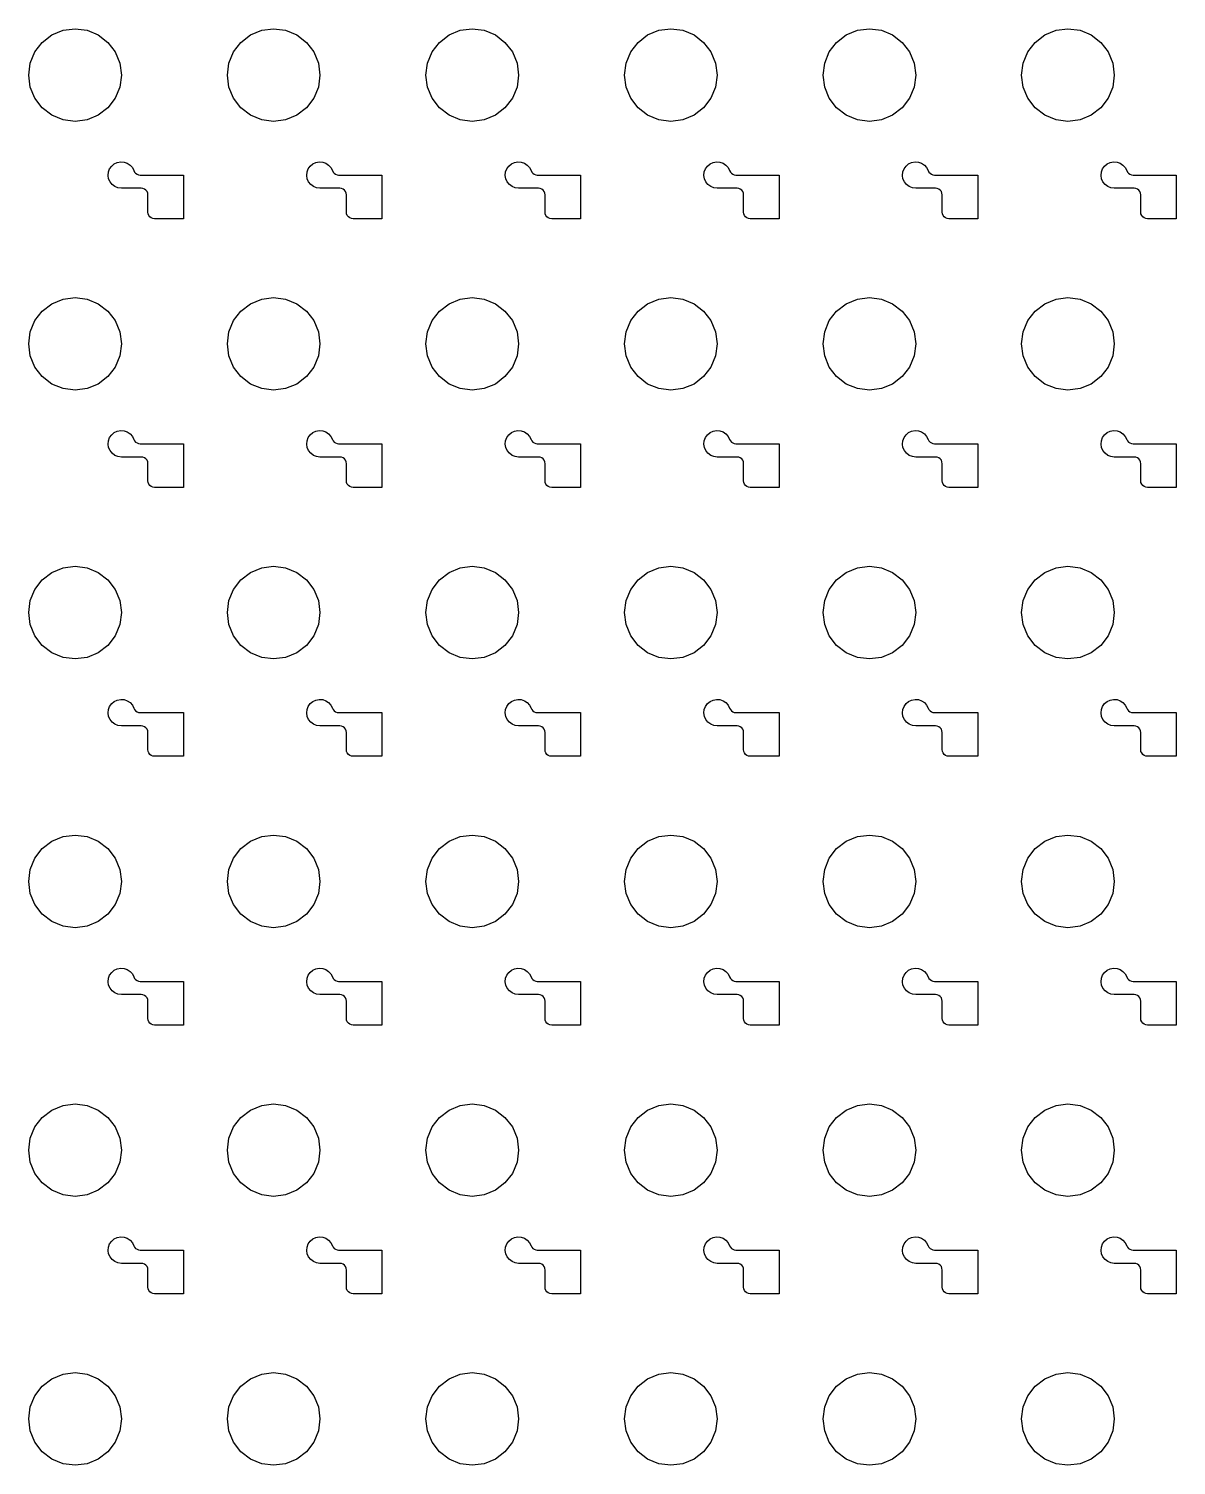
# Model space of a CAD drawing. Extents: x 11 to 212, y 11 to 212.
# Drawn here: x 122.26 to 132.46, y 148.04 to 160.81 of the extents above; entities that cross this region are included whole.
import ezdxf

# ---------------------------------------------------------------- set-up
doc = ezdxf.new("R2010")
doc.units = 0
doc.layers.add('C3', color=7, linetype='continuous')

msp = doc.modelspace()

# ---------------------------------------------------------------- linework, layer by layer
at = {"layer": 'C3'}
for points in [[(123.082, 160.394), (123.068, 160.288), (123.027, 160.188), (122.962, 160.103), (122.876, 160.038), (122.777, 159.996), (122.671, 159.982), (122.564, 159.996), (122.465, 160.038), (122.379, 160.103), (122.314, 160.188), (122.273, 160.288), (122.259, 160.394), (122.273, 160.501), (122.314, 160.6), (122.379, 160.685), (122.465, 160.751), (122.564, 160.792), (122.671, 160.806), (122.777, 160.792), (122.876, 160.751), (122.962, 160.685), (123.027, 160.6), (123.068, 160.501)], [(124.847, 160.394), (124.833, 160.288), (124.792, 160.188), (124.726, 160.103), (124.641, 160.038), (124.542, 159.996), (124.435, 159.982), (124.329, 159.996), (124.229, 160.038), (124.144, 160.103), (124.079, 160.188), (124.038, 160.288), (124.024, 160.394), (124.038, 160.501), (124.079, 160.6), (124.144, 160.685), (124.229, 160.751), (124.329, 160.792), (124.435, 160.806), (124.542, 160.792), (124.641, 160.751), (124.726, 160.685), (124.792, 160.6), (124.833, 160.501)], [(126.612, 160.394), (126.598, 160.288), (126.557, 160.188), (126.491, 160.103), (126.406, 160.038), (126.307, 159.996), (126.2, 159.982), (126.093, 159.996), (125.994, 160.038), (125.909, 160.103), (125.843, 160.188), (125.802, 160.288), (125.788, 160.394), (125.802, 160.501), (125.843, 160.6), (125.909, 160.685), (125.994, 160.751), (126.093, 160.792), (126.2, 160.806), (126.307, 160.792), (126.406, 160.751), (126.491, 160.685), (126.557, 160.6), (126.598, 160.501)], [(128.376, 160.394), (128.362, 160.288), (128.321, 160.188), (128.256, 160.103), (128.171, 160.038), (128.071, 159.996), (127.965, 159.982), (127.858, 159.996), (127.759, 160.038), (127.674, 160.103), (127.608, 160.188), (127.567, 160.288), (127.553, 160.394), (127.567, 160.501), (127.608, 160.6), (127.674, 160.685), (127.759, 160.751), (127.858, 160.792), (127.965, 160.806), (128.071, 160.792), (128.171, 160.751), (128.256, 160.685), (128.321, 160.6), (128.362, 160.501)], [(130.141, 160.394), (130.127, 160.288), (130.086, 160.188), (130.021, 160.103), (129.935, 160.038), (129.836, 159.996), (129.729, 159.982), (129.623, 159.996), (129.524, 160.038), (129.438, 160.103), (129.373, 160.188), (129.332, 160.288), (129.318, 160.394), (129.332, 160.501), (129.373, 160.6), (129.438, 160.685), (129.524, 160.751), (129.623, 160.792), (129.729, 160.806), (129.836, 160.792), (129.935, 160.751), (130.021, 160.685), (130.086, 160.6), (130.127, 160.501)], [(131.906, 160.394), (131.892, 160.288), (131.851, 160.188), (131.785, 160.103), (131.7, 160.038), (131.601, 159.996), (131.494, 159.982), (131.388, 159.996), (131.288, 160.038), (131.203, 160.103), (131.138, 160.188), (131.096, 160.288), (131.082, 160.394), (131.096, 160.501), (131.138, 160.6), (131.203, 160.685), (131.288, 160.751), (131.388, 160.792), (131.494, 160.806), (131.601, 160.792), (131.7, 160.751), (131.785, 160.685), (131.851, 160.6), (131.892, 160.501)], [(123.376, 159.118), (123.361, 159.12), (123.347, 159.126), (123.335, 159.135), (123.326, 159.147), (123.32, 159.161), (123.318, 159.176), (123.318, 159.329), (123.316, 159.345), (123.31, 159.359), (123.3, 159.371), (123.288, 159.38), (123.274, 159.386), (123.259, 159.388), (123.082, 159.388), (123.052, 159.392), (123.024, 159.403), (123, 159.422), (122.982, 159.445), (122.969, 159.473), (122.965, 159.503), (122.968, 159.533), (122.978, 159.561), (122.996, 159.586), (123.019, 159.605), (123.046, 159.618), (123.076, 159.623), (123.106, 159.621), (123.135, 159.611), (123.16, 159.595), (123.18, 159.572), (123.193, 159.545), (123.2, 159.532), (123.209, 159.521), (123.221, 159.513), (123.234, 159.508), (123.249, 159.506), (123.633, 159.506), (123.633, 159.118)], [(125.141, 159.118), (125.126, 159.12), (125.112, 159.126), (125.1, 159.135), (125.09, 159.147), (125.084, 159.161), (125.082, 159.176), (125.082, 159.329), (125.08, 159.345), (125.074, 159.359), (125.065, 159.371), (125.053, 159.38), (125.039, 159.386), (125.024, 159.388), (124.847, 159.388), (124.817, 159.392), (124.789, 159.403), (124.765, 159.422), (124.746, 159.445), (124.734, 159.473), (124.729, 159.503), (124.733, 159.533), (124.743, 159.561), (124.761, 159.586), (124.784, 159.605), (124.811, 159.618), (124.841, 159.623), (124.871, 159.621), (124.899, 159.611), (124.924, 159.595), (124.944, 159.572), (124.958, 159.545), (124.964, 159.532), (124.974, 159.521), (124.986, 159.513), (124.999, 159.508), (125.013, 159.506), (125.398, 159.506), (125.398, 159.118)], [(126.906, 159.118), (126.891, 159.12), (126.876, 159.126), (126.864, 159.135), (126.855, 159.147), (126.849, 159.161), (126.847, 159.176), (126.847, 159.329), (126.845, 159.345), (126.839, 159.359), (126.83, 159.371), (126.818, 159.38), (126.803, 159.386), (126.788, 159.388), (126.612, 159.388), (126.582, 159.392), (126.554, 159.403), (126.53, 159.422), (126.511, 159.445), (126.499, 159.473), (126.494, 159.503), (126.497, 159.533), (126.508, 159.561), (126.525, 159.586), (126.548, 159.605), (126.576, 159.618), (126.605, 159.623), (126.635, 159.621), (126.664, 159.611), (126.689, 159.595), (126.709, 159.572), (126.723, 159.545), (126.729, 159.532), (126.739, 159.521), (126.75, 159.513), (126.764, 159.508), (126.778, 159.506), (127.162, 159.506), (127.162, 159.118)], [(128.671, 159.118), (128.655, 159.12), (128.641, 159.126), (128.629, 159.135), (128.62, 159.147), (128.614, 159.161), (128.612, 159.176), (128.612, 159.329), (128.61, 159.345), (128.604, 159.359), (128.595, 159.371), (128.582, 159.38), (128.568, 159.386), (128.553, 159.388), (128.376, 159.388), (128.347, 159.392), (128.319, 159.403), (128.294, 159.422), (128.276, 159.445), (128.264, 159.473), (128.259, 159.503), (128.262, 159.533), (128.272, 159.561), (128.29, 159.586), (128.313, 159.605), (128.34, 159.618), (128.37, 159.623), (128.4, 159.621), (128.429, 159.611), (128.454, 159.595), (128.474, 159.572), (128.487, 159.545), (128.494, 159.532), (128.503, 159.521), (128.515, 159.513), (128.529, 159.508), (128.543, 159.506), (128.927, 159.506), (128.927, 159.118)], [(130.435, 159.118), (130.42, 159.12), (130.406, 159.126), (130.394, 159.135), (130.384, 159.147), (130.378, 159.161), (130.376, 159.176), (130.376, 159.329), (130.374, 159.345), (130.369, 159.359), (130.359, 159.371), (130.347, 159.38), (130.333, 159.386), (130.318, 159.388), (130.141, 159.388), (130.111, 159.392), (130.083, 159.403), (130.059, 159.422), (130.04, 159.445), (130.028, 159.473), (130.024, 159.503), (130.027, 159.533), (130.037, 159.561), (130.055, 159.586), (130.078, 159.605), (130.105, 159.618), (130.135, 159.623), (130.165, 159.621), (130.193, 159.611), (130.218, 159.595), (130.238, 159.572), (130.252, 159.545), (130.259, 159.532), (130.268, 159.521), (130.28, 159.513), (130.293, 159.508), (130.308, 159.506), (130.692, 159.506), (130.692, 159.118)], [(132.2, 159.118), (132.185, 159.12), (132.171, 159.126), (132.158, 159.135), (132.149, 159.147), (132.143, 159.161), (132.141, 159.176), (132.141, 159.329), (132.139, 159.345), (132.133, 159.359), (132.124, 159.371), (132.112, 159.38), (132.098, 159.386), (132.082, 159.388), (131.906, 159.388), (131.876, 159.392), (131.848, 159.403), (131.824, 159.422), (131.805, 159.445), (131.793, 159.473), (131.788, 159.503), (131.791, 159.533), (131.802, 159.561), (131.819, 159.586), (131.842, 159.605), (131.87, 159.618), (131.899, 159.623), (131.93, 159.621), (131.958, 159.611), (131.983, 159.595), (132.003, 159.572), (132.017, 159.545), (132.023, 159.532), (132.033, 159.521), (132.044, 159.513), (132.058, 159.508), (132.072, 159.506), (132.456, 159.506), (132.456, 159.118)], [(123.082, 158.006), (123.068, 157.899), (123.027, 157.8), (122.962, 157.715), (122.876, 157.649), (122.777, 157.608), (122.671, 157.594), (122.564, 157.608), (122.465, 157.649), (122.379, 157.715), (122.314, 157.8), (122.273, 157.899), (122.259, 158.006), (122.273, 158.112), (122.314, 158.212), (122.379, 158.297), (122.465, 158.362), (122.564, 158.404), (122.671, 158.418), (122.777, 158.404), (122.876, 158.362), (122.962, 158.297), (123.027, 158.212), (123.068, 158.112)], [(124.847, 158.006), (124.833, 157.899), (124.792, 157.8), (124.726, 157.715), (124.641, 157.649), (124.542, 157.608), (124.435, 157.594), (124.329, 157.608), (124.229, 157.649), (124.144, 157.715), (124.079, 157.8), (124.038, 157.899), (124.024, 158.006), (124.038, 158.112), (124.079, 158.212), (124.144, 158.297), (124.229, 158.362), (124.329, 158.404), (124.435, 158.418), (124.542, 158.404), (124.641, 158.362), (124.726, 158.297), (124.792, 158.212), (124.833, 158.112)], [(126.612, 158.006), (126.598, 157.899), (126.557, 157.8), (126.491, 157.715), (126.406, 157.649), (126.307, 157.608), (126.2, 157.594), (126.093, 157.608), (125.994, 157.649), (125.909, 157.715), (125.843, 157.8), (125.802, 157.899), (125.788, 158.006), (125.802, 158.112), (125.843, 158.212), (125.909, 158.297), (125.994, 158.362), (126.093, 158.404), (126.2, 158.418), (126.307, 158.404), (126.406, 158.362), (126.491, 158.297), (126.557, 158.212), (126.598, 158.112)], [(128.376, 158.006), (128.362, 157.899), (128.321, 157.8), (128.256, 157.715), (128.171, 157.649), (128.071, 157.608), (127.965, 157.594), (127.858, 157.608), (127.759, 157.649), (127.674, 157.715), (127.608, 157.8), (127.567, 157.899), (127.553, 158.006), (127.567, 158.112), (127.608, 158.212), (127.674, 158.297), (127.759, 158.362), (127.858, 158.404), (127.965, 158.418), (128.071, 158.404), (128.171, 158.362), (128.256, 158.297), (128.321, 158.212), (128.362, 158.112)], [(130.141, 158.006), (130.127, 157.899), (130.086, 157.8), (130.021, 157.715), (129.935, 157.649), (129.836, 157.608), (129.729, 157.594), (129.623, 157.608), (129.524, 157.649), (129.438, 157.715), (129.373, 157.8), (129.332, 157.899), (129.318, 158.006), (129.332, 158.112), (129.373, 158.212), (129.438, 158.297), (129.524, 158.362), (129.623, 158.404), (129.729, 158.418), (129.836, 158.404), (129.935, 158.362), (130.021, 158.297), (130.086, 158.212), (130.127, 158.112)], [(131.906, 158.006), (131.892, 157.899), (131.851, 157.8), (131.785, 157.715), (131.7, 157.649), (131.601, 157.608), (131.494, 157.594), (131.388, 157.608), (131.288, 157.649), (131.203, 157.715), (131.138, 157.8), (131.096, 157.899), (131.082, 158.006), (131.096, 158.112), (131.138, 158.212), (131.203, 158.297), (131.288, 158.362), (131.388, 158.404), (131.494, 158.418), (131.601, 158.404), (131.7, 158.362), (131.785, 158.297), (131.851, 158.212), (131.892, 158.112)], [(123.376, 156.729), (123.361, 156.731), (123.347, 156.737), (123.335, 156.747), (123.326, 156.759), (123.32, 156.773), (123.318, 156.788), (123.318, 156.941), (123.316, 156.956), (123.31, 156.971), (123.3, 156.983), (123.288, 156.992), (123.274, 156.998), (123.259, 157), (123.082, 157), (123.052, 157.004), (123.024, 157.015), (123, 157.033), (122.982, 157.057), (122.969, 157.085), (122.965, 157.114), (122.968, 157.144), (122.978, 157.173), (122.996, 157.197), (123.019, 157.217), (123.046, 157.23), (123.076, 157.235), (123.106, 157.233), (123.135, 157.223), (123.16, 157.206), (123.18, 157.184), (123.193, 157.157), (123.2, 157.144), (123.209, 157.133), (123.221, 157.125), (123.234, 157.119), (123.249, 157.118), (123.633, 157.118), (123.633, 156.729)], [(125.141, 156.729), (125.126, 156.731), (125.112, 156.737), (125.1, 156.747), (125.09, 156.759), (125.084, 156.773), (125.082, 156.788), (125.082, 156.941), (125.08, 156.956), (125.074, 156.971), (125.065, 156.983), (125.053, 156.992), (125.039, 156.998), (125.024, 157), (124.847, 157), (124.817, 157.004), (124.789, 157.015), (124.765, 157.033), (124.746, 157.057), (124.734, 157.085), (124.729, 157.114), (124.733, 157.144), (124.743, 157.173), (124.761, 157.197), (124.784, 157.217), (124.811, 157.23), (124.841, 157.235), (124.871, 157.233), (124.899, 157.223), (124.924, 157.206), (124.944, 157.184), (124.958, 157.157), (124.964, 157.144), (124.974, 157.133), (124.986, 157.125), (124.999, 157.119), (125.013, 157.118), (125.398, 157.118), (125.398, 156.729)], [(126.906, 156.729), (126.891, 156.731), (126.876, 156.737), (126.864, 156.747), (126.855, 156.759), (126.849, 156.773), (126.847, 156.788), (126.847, 156.941), (126.845, 156.956), (126.839, 156.971), (126.83, 156.983), (126.818, 156.992), (126.803, 156.998), (126.788, 157), (126.612, 157), (126.582, 157.004), (126.554, 157.015), (126.53, 157.033), (126.511, 157.057), (126.499, 157.085), (126.494, 157.114), (126.497, 157.144), (126.508, 157.173), (126.525, 157.197), (126.548, 157.217), (126.576, 157.23), (126.605, 157.235), (126.635, 157.233), (126.664, 157.223), (126.689, 157.206), (126.709, 157.184), (126.723, 157.157), (126.729, 157.144), (126.739, 157.133), (126.75, 157.125), (126.764, 157.119), (126.778, 157.118), (127.162, 157.118), (127.162, 156.729)], [(128.671, 156.729), (128.655, 156.731), (128.641, 156.737), (128.629, 156.747), (128.62, 156.759), (128.614, 156.773), (128.612, 156.788), (128.612, 156.941), (128.61, 156.956), (128.604, 156.971), (128.595, 156.983), (128.582, 156.992), (128.568, 156.998), (128.553, 157), (128.376, 157), (128.347, 157.004), (128.319, 157.015), (128.294, 157.033), (128.276, 157.057), (128.264, 157.085), (128.259, 157.114), (128.262, 157.144), (128.272, 157.173), (128.29, 157.197), (128.313, 157.217), (128.34, 157.23), (128.37, 157.235), (128.4, 157.233), (128.429, 157.223), (128.454, 157.206), (128.474, 157.184), (128.487, 157.157), (128.494, 157.144), (128.503, 157.133), (128.515, 157.125), (128.529, 157.119), (128.543, 157.118), (128.927, 157.118), (128.927, 156.729)], [(130.435, 156.729), (130.42, 156.731), (130.406, 156.737), (130.394, 156.747), (130.384, 156.759), (130.378, 156.773), (130.376, 156.788), (130.376, 156.941), (130.374, 156.956), (130.369, 156.971), (130.359, 156.983), (130.347, 156.992), (130.333, 156.998), (130.318, 157), (130.141, 157), (130.111, 157.004), (130.083, 157.015), (130.059, 157.033), (130.04, 157.057), (130.028, 157.085), (130.024, 157.114), (130.027, 157.144), (130.037, 157.173), (130.055, 157.197), (130.078, 157.217), (130.105, 157.23), (130.135, 157.235), (130.165, 157.233), (130.193, 157.223), (130.218, 157.206), (130.238, 157.184), (130.252, 157.157), (130.259, 157.144), (130.268, 157.133), (130.28, 157.125), (130.293, 157.119), (130.308, 157.118), (130.692, 157.118), (130.692, 156.729)], [(132.2, 156.729), (132.185, 156.731), (132.171, 156.737), (132.158, 156.747), (132.149, 156.759), (132.143, 156.773), (132.141, 156.788), (132.141, 156.941), (132.139, 156.956), (132.133, 156.971), (132.124, 156.983), (132.112, 156.992), (132.098, 156.998), (132.082, 157), (131.906, 157), (131.876, 157.004), (131.848, 157.015), (131.824, 157.033), (131.805, 157.057), (131.793, 157.085), (131.788, 157.114), (131.791, 157.144), (131.802, 157.173), (131.819, 157.197), (131.842, 157.217), (131.87, 157.23), (131.899, 157.235), (131.93, 157.233), (131.958, 157.223), (131.983, 157.206), (132.003, 157.184), (132.017, 157.157), (132.023, 157.144), (132.033, 157.133), (132.044, 157.125), (132.058, 157.119), (132.072, 157.118), (132.456, 157.118), (132.456, 156.729)], [(123.082, 155.618), (123.068, 155.511), (123.027, 155.412), (122.962, 155.326), (122.876, 155.261), (122.777, 155.22), (122.671, 155.206), (122.564, 155.22), (122.465, 155.261), (122.379, 155.326), (122.314, 155.412), (122.273, 155.511), (122.259, 155.618), (122.273, 155.724), (122.314, 155.824), (122.379, 155.909), (122.465, 155.974), (122.564, 156.015), (122.671, 156.029), (122.777, 156.015), (122.876, 155.974), (122.962, 155.909), (123.027, 155.824), (123.068, 155.724)], [(124.847, 155.618), (124.833, 155.511), (124.792, 155.412), (124.726, 155.326), (124.641, 155.261), (124.542, 155.22), (124.435, 155.206), (124.329, 155.22), (124.229, 155.261), (124.144, 155.326), (124.079, 155.412), (124.038, 155.511), (124.024, 155.618), (124.038, 155.724), (124.079, 155.824), (124.144, 155.909), (124.229, 155.974), (124.329, 156.015), (124.435, 156.029), (124.542, 156.015), (124.641, 155.974), (124.726, 155.909), (124.792, 155.824), (124.833, 155.724)], [(126.612, 155.618), (126.598, 155.511), (126.557, 155.412), (126.491, 155.326), (126.406, 155.261), (126.307, 155.22), (126.2, 155.206), (126.093, 155.22), (125.994, 155.261), (125.909, 155.326), (125.843, 155.412), (125.802, 155.511), (125.788, 155.618), (125.802, 155.724), (125.843, 155.824), (125.909, 155.909), (125.994, 155.974), (126.093, 156.015), (126.2, 156.029), (126.307, 156.015), (126.406, 155.974), (126.491, 155.909), (126.557, 155.824), (126.598, 155.724)], [(128.376, 155.618), (128.362, 155.511), (128.321, 155.412), (128.256, 155.326), (128.171, 155.261), (128.071, 155.22), (127.965, 155.206), (127.858, 155.22), (127.759, 155.261), (127.674, 155.326), (127.608, 155.412), (127.567, 155.511), (127.553, 155.618), (127.567, 155.724), (127.608, 155.824), (127.674, 155.909), (127.759, 155.974), (127.858, 156.015), (127.965, 156.029), (128.071, 156.015), (128.171, 155.974), (128.256, 155.909), (128.321, 155.824), (128.362, 155.724)], [(130.141, 155.618), (130.127, 155.511), (130.086, 155.412), (130.021, 155.326), (129.935, 155.261), (129.836, 155.22), (129.729, 155.206), (129.623, 155.22), (129.524, 155.261), (129.438, 155.326), (129.373, 155.412), (129.332, 155.511), (129.318, 155.618), (129.332, 155.724), (129.373, 155.824), (129.438, 155.909), (129.524, 155.974), (129.623, 156.015), (129.729, 156.029), (129.836, 156.015), (129.935, 155.974), (130.021, 155.909), (130.086, 155.824), (130.127, 155.724)], [(131.906, 155.618), (131.892, 155.511), (131.851, 155.412), (131.785, 155.326), (131.7, 155.261), (131.601, 155.22), (131.494, 155.206), (131.388, 155.22), (131.288, 155.261), (131.203, 155.326), (131.138, 155.412), (131.096, 155.511), (131.082, 155.618), (131.096, 155.724), (131.138, 155.824), (131.203, 155.909), (131.288, 155.974), (131.388, 156.015), (131.494, 156.029), (131.601, 156.015), (131.7, 155.974), (131.785, 155.909), (131.851, 155.824), (131.892, 155.724)], [(123.376, 154.341), (123.361, 154.343), (123.347, 154.349), (123.335, 154.358), (123.326, 154.371), (123.32, 154.385), (123.318, 154.4), (123.318, 154.553), (123.316, 154.568), (123.31, 154.582), (123.3, 154.595), (123.288, 154.604), (123.274, 154.61), (123.259, 154.612), (123.082, 154.612), (123.052, 154.616), (123.024, 154.627), (123, 154.645), (122.982, 154.669), (122.969, 154.696), (122.965, 154.726), (122.968, 154.756), (122.978, 154.784), (122.996, 154.809), (123.019, 154.828), (123.046, 154.841), (123.076, 154.847), (123.106, 154.845), (123.135, 154.835), (123.16, 154.818), (123.18, 154.796), (123.193, 154.769), (123.2, 154.756), (123.209, 154.745), (123.221, 154.736), (123.234, 154.731), (123.249, 154.729), (123.633, 154.729), (123.633, 154.341)], [(125.141, 154.341), (125.126, 154.343), (125.112, 154.349), (125.1, 154.358), (125.09, 154.371), (125.084, 154.385), (125.082, 154.4), (125.082, 154.553), (125.08, 154.568), (125.074, 154.582), (125.065, 154.595), (125.053, 154.604), (125.039, 154.61), (125.024, 154.612), (124.847, 154.612), (124.817, 154.616), (124.789, 154.627), (124.765, 154.645), (124.746, 154.669), (124.734, 154.696), (124.729, 154.726), (124.733, 154.756), (124.743, 154.784), (124.761, 154.809), (124.784, 154.828), (124.811, 154.841), (124.841, 154.847), (124.871, 154.845), (124.899, 154.835), (124.924, 154.818), (124.944, 154.796), (124.958, 154.769), (124.964, 154.756), (124.974, 154.745), (124.986, 154.736), (124.999, 154.731), (125.013, 154.729), (125.398, 154.729), (125.398, 154.341)], [(126.906, 154.341), (126.891, 154.343), (126.876, 154.349), (126.864, 154.358), (126.855, 154.371), (126.849, 154.385), (126.847, 154.4), (126.847, 154.553), (126.845, 154.568), (126.839, 154.582), (126.83, 154.595), (126.818, 154.604), (126.803, 154.61), (126.788, 154.612), (126.612, 154.612), (126.582, 154.616), (126.554, 154.627), (126.53, 154.645), (126.511, 154.669), (126.499, 154.696), (126.494, 154.726), (126.497, 154.756), (126.508, 154.784), (126.525, 154.809), (126.548, 154.828), (126.576, 154.841), (126.605, 154.847), (126.635, 154.845), (126.664, 154.835), (126.689, 154.818), (126.709, 154.796), (126.723, 154.769), (126.729, 154.756), (126.739, 154.745), (126.75, 154.736), (126.764, 154.731), (126.778, 154.729), (127.162, 154.729), (127.162, 154.341)], [(128.671, 154.341), (128.655, 154.343), (128.641, 154.349), (128.629, 154.358), (128.62, 154.371), (128.614, 154.385), (128.612, 154.4), (128.612, 154.553), (128.61, 154.568), (128.604, 154.582), (128.595, 154.595), (128.582, 154.604), (128.568, 154.61), (128.553, 154.612), (128.376, 154.612), (128.347, 154.616), (128.319, 154.627), (128.294, 154.645), (128.276, 154.669), (128.264, 154.696), (128.259, 154.726), (128.262, 154.756), (128.272, 154.784), (128.29, 154.809), (128.313, 154.828), (128.34, 154.841), (128.37, 154.847), (128.4, 154.845), (128.429, 154.835), (128.454, 154.818), (128.474, 154.796), (128.487, 154.769), (128.494, 154.756), (128.503, 154.745), (128.515, 154.736), (128.529, 154.731), (128.543, 154.729), (128.927, 154.729), (128.927, 154.341)], [(130.435, 154.341), (130.42, 154.343), (130.406, 154.349), (130.394, 154.358), (130.384, 154.371), (130.378, 154.385), (130.376, 154.4), (130.376, 154.553), (130.374, 154.568), (130.369, 154.582), (130.359, 154.595), (130.347, 154.604), (130.333, 154.61), (130.318, 154.612), (130.141, 154.612), (130.111, 154.616), (130.083, 154.627), (130.059, 154.645), (130.04, 154.669), (130.028, 154.696), (130.024, 154.726), (130.027, 154.756), (130.037, 154.784), (130.055, 154.809), (130.078, 154.828), (130.105, 154.841), (130.135, 154.847), (130.165, 154.845), (130.193, 154.835), (130.218, 154.818), (130.238, 154.796), (130.252, 154.769), (130.259, 154.756), (130.268, 154.745), (130.28, 154.736), (130.293, 154.731), (130.308, 154.729), (130.692, 154.729), (130.692, 154.341)], [(132.2, 154.341), (132.185, 154.343), (132.171, 154.349), (132.158, 154.358), (132.149, 154.371), (132.143, 154.385), (132.141, 154.4), (132.141, 154.553), (132.139, 154.568), (132.133, 154.582), (132.124, 154.595), (132.112, 154.604), (132.098, 154.61), (132.082, 154.612), (131.906, 154.612), (131.876, 154.616), (131.848, 154.627), (131.824, 154.645), (131.805, 154.669), (131.793, 154.696), (131.788, 154.726), (131.791, 154.756), (131.802, 154.784), (131.819, 154.809), (131.842, 154.828), (131.87, 154.841), (131.899, 154.847), (131.93, 154.845), (131.958, 154.835), (131.983, 154.818), (132.003, 154.796), (132.017, 154.769), (132.023, 154.756), (132.033, 154.745), (132.044, 154.736), (132.058, 154.731), (132.072, 154.729), (132.456, 154.729), (132.456, 154.341)], [(123.082, 153.229), (123.068, 153.123), (123.027, 153.024), (122.962, 152.938), (122.876, 152.873), (122.777, 152.832), (122.671, 152.818), (122.564, 152.832), (122.465, 152.873), (122.379, 152.938), (122.314, 153.024), (122.273, 153.123), (122.259, 153.229), (122.273, 153.336), (122.314, 153.435), (122.379, 153.521), (122.465, 153.586), (122.564, 153.627), (122.671, 153.641), (122.777, 153.627), (122.876, 153.586), (122.962, 153.521), (123.027, 153.435), (123.068, 153.336)], [(124.847, 153.229), (124.833, 153.123), (124.792, 153.024), (124.726, 152.938), (124.641, 152.873), (124.542, 152.832), (124.435, 152.818), (124.329, 152.832), (124.229, 152.873), (124.144, 152.938), (124.079, 153.024), (124.038, 153.123), (124.024, 153.229), (124.038, 153.336), (124.079, 153.435), (124.144, 153.521), (124.229, 153.586), (124.329, 153.627), (124.435, 153.641), (124.542, 153.627), (124.641, 153.586), (124.726, 153.521), (124.792, 153.435), (124.833, 153.336)], [(126.612, 153.229), (126.598, 153.123), (126.557, 153.024), (126.491, 152.938), (126.406, 152.873), (126.307, 152.832), (126.2, 152.818), (126.093, 152.832), (125.994, 152.873), (125.909, 152.938), (125.843, 153.024), (125.802, 153.123), (125.788, 153.229), (125.802, 153.336), (125.843, 153.435), (125.909, 153.521), (125.994, 153.586), (126.093, 153.627), (126.2, 153.641), (126.307, 153.627), (126.406, 153.586), (126.491, 153.521), (126.557, 153.435), (126.598, 153.336)], [(128.376, 153.229), (128.362, 153.123), (128.321, 153.024), (128.256, 152.938), (128.171, 152.873), (128.071, 152.832), (127.965, 152.818), (127.858, 152.832), (127.759, 152.873), (127.674, 152.938), (127.608, 153.024), (127.567, 153.123), (127.553, 153.229), (127.567, 153.336), (127.608, 153.435), (127.674, 153.521), (127.759, 153.586), (127.858, 153.627), (127.965, 153.641), (128.071, 153.627), (128.171, 153.586), (128.256, 153.521), (128.321, 153.435), (128.362, 153.336)], [(130.141, 153.229), (130.127, 153.123), (130.086, 153.024), (130.021, 152.938), (129.935, 152.873), (129.836, 152.832), (129.729, 152.818), (129.623, 152.832), (129.524, 152.873), (129.438, 152.938), (129.373, 153.024), (129.332, 153.123), (129.318, 153.229), (129.332, 153.336), (129.373, 153.435), (129.438, 153.521), (129.524, 153.586), (129.623, 153.627), (129.729, 153.641), (129.836, 153.627), (129.935, 153.586), (130.021, 153.521), (130.086, 153.435), (130.127, 153.336)], [(131.906, 153.229), (131.892, 153.123), (131.851, 153.024), (131.785, 152.938), (131.7, 152.873), (131.601, 152.832), (131.494, 152.818), (131.388, 152.832), (131.288, 152.873), (131.203, 152.938), (131.138, 153.024), (131.096, 153.123), (131.082, 153.229), (131.096, 153.336), (131.138, 153.435), (131.203, 153.521), (131.288, 153.586), (131.388, 153.627), (131.494, 153.641), (131.601, 153.627), (131.7, 153.586), (131.785, 153.521), (131.851, 153.435), (131.892, 153.336)], [(123.376, 151.953), (123.361, 151.955), (123.347, 151.961), (123.335, 151.97), (123.326, 151.982), (123.32, 151.997), (123.318, 152.012), (123.318, 152.165), (123.316, 152.18), (123.31, 152.194), (123.3, 152.206), (123.288, 152.216), (123.274, 152.222), (123.259, 152.224), (123.082, 152.224), (123.052, 152.227), (123.024, 152.239), (123, 152.257), (122.982, 152.28), (122.969, 152.308), (122.965, 152.338), (122.968, 152.368), (122.978, 152.396), (122.996, 152.421), (123.019, 152.44), (123.046, 152.453), (123.076, 152.459), (123.106, 152.456), (123.135, 152.447), (123.16, 152.43), (123.18, 152.407), (123.193, 152.38), (123.2, 152.367), (123.209, 152.357), (123.221, 152.348), (123.234, 152.343), (123.249, 152.341), (123.633, 152.341), (123.633, 151.953)], [(125.141, 151.953), (125.126, 151.955), (125.112, 151.961), (125.1, 151.97), (125.09, 151.982), (125.084, 151.997), (125.082, 152.012), (125.082, 152.165), (125.08, 152.18), (125.074, 152.194), (125.065, 152.206), (125.053, 152.216), (125.039, 152.222), (125.024, 152.224), (124.847, 152.224), (124.817, 152.227), (124.789, 152.239), (124.765, 152.257), (124.746, 152.28), (124.734, 152.308), (124.729, 152.338), (124.733, 152.368), (124.743, 152.396), (124.761, 152.421), (124.784, 152.44), (124.811, 152.453), (124.841, 152.459), (124.871, 152.456), (124.899, 152.447), (124.924, 152.43), (124.944, 152.407), (124.958, 152.38), (124.964, 152.367), (124.974, 152.357), (124.986, 152.348), (124.999, 152.343), (125.013, 152.341), (125.398, 152.341), (125.398, 151.953)], [(126.906, 151.953), (126.891, 151.955), (126.876, 151.961), (126.864, 151.97), (126.855, 151.982), (126.849, 151.997), (126.847, 152.012), (126.847, 152.165), (126.845, 152.18), (126.839, 152.194), (126.83, 152.206), (126.818, 152.216), (126.803, 152.222), (126.788, 152.224), (126.612, 152.224), (126.582, 152.227), (126.554, 152.239), (126.53, 152.257), (126.511, 152.28), (126.499, 152.308), (126.494, 152.338), (126.497, 152.368), (126.508, 152.396), (126.525, 152.421), (126.548, 152.44), (126.576, 152.453), (126.605, 152.459), (126.635, 152.456), (126.664, 152.447), (126.689, 152.43), (126.709, 152.407), (126.723, 152.38), (126.729, 152.367), (126.739, 152.357), (126.75, 152.348), (126.764, 152.343), (126.778, 152.341), (127.162, 152.341), (127.162, 151.953)], [(128.671, 151.953), (128.655, 151.955), (128.641, 151.961), (128.629, 151.97), (128.62, 151.982), (128.614, 151.997), (128.612, 152.012), (128.612, 152.165), (128.61, 152.18), (128.604, 152.194), (128.595, 152.206), (128.582, 152.216), (128.568, 152.222), (128.553, 152.224), (128.376, 152.224), (128.347, 152.227), (128.319, 152.239), (128.294, 152.257), (128.276, 152.28), (128.264, 152.308), (128.259, 152.338), (128.262, 152.368), (128.272, 152.396), (128.29, 152.421), (128.313, 152.44), (128.34, 152.453), (128.37, 152.459), (128.4, 152.456), (128.429, 152.447), (128.454, 152.43), (128.474, 152.407), (128.487, 152.38), (128.494, 152.367), (128.503, 152.357), (128.515, 152.348), (128.529, 152.343), (128.543, 152.341), (128.927, 152.341), (128.927, 151.953)], [(130.435, 151.953), (130.42, 151.955), (130.406, 151.961), (130.394, 151.97), (130.384, 151.982), (130.378, 151.997), (130.376, 152.012), (130.376, 152.165), (130.374, 152.18), (130.369, 152.194), (130.359, 152.206), (130.347, 152.216), (130.333, 152.222), (130.318, 152.224), (130.141, 152.224), (130.111, 152.227), (130.083, 152.239), (130.059, 152.257), (130.04, 152.28), (130.028, 152.308), (130.024, 152.338), (130.027, 152.368), (130.037, 152.396), (130.055, 152.421), (130.078, 152.44), (130.105, 152.453), (130.135, 152.459), (130.165, 152.456), (130.193, 152.447), (130.218, 152.43), (130.238, 152.407), (130.252, 152.38), (130.259, 152.367), (130.268, 152.357), (130.28, 152.348), (130.293, 152.343), (130.308, 152.341), (130.692, 152.341), (130.692, 151.953)], [(132.2, 151.953), (132.185, 151.955), (132.171, 151.961), (132.158, 151.97), (132.149, 151.982), (132.143, 151.997), (132.141, 152.012), (132.141, 152.165), (132.139, 152.18), (132.133, 152.194), (132.124, 152.206), (132.112, 152.216), (132.098, 152.222), (132.082, 152.224), (131.906, 152.224), (131.876, 152.227), (131.848, 152.239), (131.824, 152.257), (131.805, 152.28), (131.793, 152.308), (131.788, 152.338), (131.791, 152.368), (131.802, 152.396), (131.819, 152.421), (131.842, 152.44), (131.87, 152.453), (131.899, 152.459), (131.93, 152.456), (131.958, 152.447), (131.983, 152.43), (132.003, 152.407), (132.017, 152.38), (132.023, 152.367), (132.033, 152.357), (132.044, 152.348), (132.058, 152.343), (132.072, 152.341), (132.456, 152.341), (132.456, 151.953)], [(123.082, 150.841), (123.068, 150.735), (123.027, 150.635), (122.962, 150.55), (122.876, 150.485), (122.777, 150.443), (122.671, 150.429), (122.564, 150.443), (122.465, 150.485), (122.379, 150.55), (122.314, 150.635), (122.273, 150.735), (122.259, 150.841), (122.273, 150.948), (122.314, 151.047), (122.379, 151.132), (122.465, 151.198), (122.564, 151.239), (122.671, 151.253), (122.777, 151.239), (122.876, 151.198), (122.962, 151.132), (123.027, 151.047), (123.068, 150.948)], [(124.847, 150.841), (124.833, 150.735), (124.792, 150.635), (124.726, 150.55), (124.641, 150.485), (124.542, 150.443), (124.435, 150.429), (124.329, 150.443), (124.229, 150.485), (124.144, 150.55), (124.079, 150.635), (124.038, 150.735), (124.024, 150.841), (124.038, 150.948), (124.079, 151.047), (124.144, 151.132), (124.229, 151.198), (124.329, 151.239), (124.435, 151.253), (124.542, 151.239), (124.641, 151.198), (124.726, 151.132), (124.792, 151.047), (124.833, 150.948)], [(126.612, 150.841), (126.598, 150.735), (126.557, 150.635), (126.491, 150.55), (126.406, 150.485), (126.307, 150.443), (126.2, 150.429), (126.093, 150.443), (125.994, 150.485), (125.909, 150.55), (125.843, 150.635), (125.802, 150.735), (125.788, 150.841), (125.802, 150.948), (125.843, 151.047), (125.909, 151.132), (125.994, 151.198), (126.093, 151.239), (126.2, 151.253), (126.307, 151.239), (126.406, 151.198), (126.491, 151.132), (126.557, 151.047), (126.598, 150.948)], [(128.376, 150.841), (128.362, 150.735), (128.321, 150.635), (128.256, 150.55), (128.171, 150.485), (128.071, 150.443), (127.965, 150.429), (127.858, 150.443), (127.759, 150.485), (127.674, 150.55), (127.608, 150.635), (127.567, 150.735), (127.553, 150.841), (127.567, 150.948), (127.608, 151.047), (127.674, 151.132), (127.759, 151.198), (127.858, 151.239), (127.965, 151.253), (128.071, 151.239), (128.171, 151.198), (128.256, 151.132), (128.321, 151.047), (128.362, 150.948)], [(130.141, 150.841), (130.127, 150.735), (130.086, 150.635), (130.021, 150.55), (129.935, 150.485), (129.836, 150.443), (129.729, 150.429), (129.623, 150.443), (129.524, 150.485), (129.438, 150.55), (129.373, 150.635), (129.332, 150.735), (129.318, 150.841), (129.332, 150.948), (129.373, 151.047), (129.438, 151.132), (129.524, 151.198), (129.623, 151.239), (129.729, 151.253), (129.836, 151.239), (129.935, 151.198), (130.021, 151.132), (130.086, 151.047), (130.127, 150.948)], [(131.906, 150.841), (131.892, 150.735), (131.851, 150.635), (131.785, 150.55), (131.7, 150.485), (131.601, 150.443), (131.494, 150.429), (131.388, 150.443), (131.288, 150.485), (131.203, 150.55), (131.138, 150.635), (131.096, 150.735), (131.082, 150.841), (131.096, 150.948), (131.138, 151.047), (131.203, 151.132), (131.288, 151.198), (131.388, 151.239), (131.494, 151.253), (131.601, 151.239), (131.7, 151.198), (131.785, 151.132), (131.851, 151.047), (131.892, 150.948)], [(123.376, 149.565), (123.361, 149.567), (123.347, 149.573), (123.335, 149.582), (123.326, 149.594), (123.32, 149.608), (123.318, 149.624), (123.318, 149.776), (123.316, 149.792), (123.31, 149.806), (123.3, 149.818), (123.288, 149.827), (123.274, 149.833), (123.259, 149.835), (123.082, 149.835), (123.052, 149.839), (123.024, 149.851), (123, 149.869), (122.982, 149.892), (122.969, 149.92), (122.965, 149.95), (122.968, 149.98), (122.978, 150.008), (122.996, 150.033), (123.019, 150.052), (123.046, 150.065), (123.076, 150.07), (123.106, 150.068), (123.135, 150.058), (123.16, 150.042), (123.18, 150.019), (123.193, 149.992), (123.2, 149.979), (123.209, 149.968), (123.221, 149.96), (123.234, 149.955), (123.249, 149.953), (123.633, 149.953), (123.633, 149.565)], [(125.141, 149.565), (125.126, 149.567), (125.112, 149.573), (125.1, 149.582), (125.09, 149.594), (125.084, 149.608), (125.082, 149.624), (125.082, 149.776), (125.08, 149.792), (125.074, 149.806), (125.065, 149.818), (125.053, 149.827), (125.039, 149.833), (125.024, 149.835), (124.847, 149.835), (124.817, 149.839), (124.789, 149.851), (124.765, 149.869), (124.746, 149.892), (124.734, 149.92), (124.729, 149.95), (124.733, 149.98), (124.743, 150.008), (124.761, 150.033), (124.784, 150.052), (124.811, 150.065), (124.841, 150.07), (124.871, 150.068), (124.899, 150.058), (124.924, 150.042), (124.944, 150.019), (124.958, 149.992), (124.964, 149.979), (124.974, 149.968), (124.986, 149.96), (124.999, 149.955), (125.013, 149.953), (125.398, 149.953), (125.398, 149.565)], [(126.906, 149.565), (126.891, 149.567), (126.876, 149.573), (126.864, 149.582), (126.855, 149.594), (126.849, 149.608), (126.847, 149.624), (126.847, 149.776), (126.845, 149.792), (126.839, 149.806), (126.83, 149.818), (126.818, 149.827), (126.803, 149.833), (126.788, 149.835), (126.612, 149.835), (126.582, 149.839), (126.554, 149.851), (126.53, 149.869), (126.511, 149.892), (126.499, 149.92), (126.494, 149.95), (126.497, 149.98), (126.508, 150.008), (126.525, 150.033), (126.548, 150.052), (126.576, 150.065), (126.605, 150.07), (126.635, 150.068), (126.664, 150.058), (126.689, 150.042), (126.709, 150.019), (126.723, 149.992), (126.729, 149.979), (126.739, 149.968), (126.75, 149.96), (126.764, 149.955), (126.778, 149.953), (127.162, 149.953), (127.162, 149.565)], [(128.671, 149.565), (128.655, 149.567), (128.641, 149.573), (128.629, 149.582), (128.62, 149.594), (128.614, 149.608), (128.612, 149.624), (128.612, 149.776), (128.61, 149.792), (128.604, 149.806), (128.595, 149.818), (128.582, 149.827), (128.568, 149.833), (128.553, 149.835), (128.376, 149.835), (128.347, 149.839), (128.319, 149.851), (128.294, 149.869), (128.276, 149.892), (128.264, 149.92), (128.259, 149.95), (128.262, 149.98), (128.272, 150.008), (128.29, 150.033), (128.313, 150.052), (128.34, 150.065), (128.37, 150.07), (128.4, 150.068), (128.429, 150.058), (128.454, 150.042), (128.474, 150.019), (128.487, 149.992), (128.494, 149.979), (128.503, 149.968), (128.515, 149.96), (128.529, 149.955), (128.543, 149.953), (128.927, 149.953), (128.927, 149.565)], [(130.435, 149.565), (130.42, 149.567), (130.406, 149.573), (130.394, 149.582), (130.384, 149.594), (130.378, 149.608), (130.376, 149.624), (130.376, 149.776), (130.374, 149.792), (130.369, 149.806), (130.359, 149.818), (130.347, 149.827), (130.333, 149.833), (130.318, 149.835), (130.141, 149.835), (130.111, 149.839), (130.083, 149.851), (130.059, 149.869), (130.04, 149.892), (130.028, 149.92), (130.024, 149.95), (130.027, 149.98), (130.037, 150.008), (130.055, 150.033), (130.078, 150.052), (130.105, 150.065), (130.135, 150.07), (130.165, 150.068), (130.193, 150.058), (130.218, 150.042), (130.238, 150.019), (130.252, 149.992), (130.259, 149.979), (130.268, 149.968), (130.28, 149.96), (130.293, 149.955), (130.308, 149.953), (130.692, 149.953), (130.692, 149.565)], [(132.2, 149.565), (132.185, 149.567), (132.171, 149.573), (132.158, 149.582), (132.149, 149.594), (132.143, 149.608), (132.141, 149.624), (132.141, 149.776), (132.139, 149.792), (132.133, 149.806), (132.124, 149.818), (132.112, 149.827), (132.098, 149.833), (132.082, 149.835), (131.906, 149.835), (131.876, 149.839), (131.848, 149.851), (131.824, 149.869), (131.805, 149.892), (131.793, 149.92), (131.788, 149.95), (131.791, 149.98), (131.802, 150.008), (131.819, 150.033), (131.842, 150.052), (131.87, 150.065), (131.899, 150.07), (131.93, 150.068), (131.958, 150.058), (131.983, 150.042), (132.003, 150.019), (132.017, 149.992), (132.023, 149.979), (132.033, 149.968), (132.044, 149.96), (132.058, 149.955), (132.072, 149.953), (132.456, 149.953), (132.456, 149.565)], [(123.082, 148.453), (123.068, 148.346), (123.027, 148.247), (122.962, 148.162), (122.876, 148.096), (122.777, 148.055), (122.671, 148.041), (122.564, 148.055), (122.465, 148.096), (122.379, 148.162), (122.314, 148.247), (122.273, 148.346), (122.259, 148.453), (122.273, 148.56), (122.314, 148.659), (122.379, 148.744), (122.465, 148.81), (122.564, 148.851), (122.671, 148.865), (122.777, 148.851), (122.876, 148.81), (122.962, 148.744), (123.027, 148.659), (123.068, 148.56)], [(124.847, 148.453), (124.833, 148.346), (124.792, 148.247), (124.726, 148.162), (124.641, 148.096), (124.542, 148.055), (124.435, 148.041), (124.329, 148.055), (124.229, 148.096), (124.144, 148.162), (124.079, 148.247), (124.038, 148.346), (124.024, 148.453), (124.038, 148.56), (124.079, 148.659), (124.144, 148.744), (124.229, 148.81), (124.329, 148.851), (124.435, 148.865), (124.542, 148.851), (124.641, 148.81), (124.726, 148.744), (124.792, 148.659), (124.833, 148.56)], [(126.612, 148.453), (126.598, 148.346), (126.557, 148.247), (126.491, 148.162), (126.406, 148.096), (126.307, 148.055), (126.2, 148.041), (126.093, 148.055), (125.994, 148.096), (125.909, 148.162), (125.843, 148.247), (125.802, 148.346), (125.788, 148.453), (125.802, 148.56), (125.843, 148.659), (125.909, 148.744), (125.994, 148.81), (126.093, 148.851), (126.2, 148.865), (126.307, 148.851), (126.406, 148.81), (126.491, 148.744), (126.557, 148.659), (126.598, 148.56)], [(128.376, 148.453), (128.362, 148.346), (128.321, 148.247), (128.256, 148.162), (128.171, 148.096), (128.071, 148.055), (127.965, 148.041), (127.858, 148.055), (127.759, 148.096), (127.674, 148.162), (127.608, 148.247), (127.567, 148.346), (127.553, 148.453), (127.567, 148.56), (127.608, 148.659), (127.674, 148.744), (127.759, 148.81), (127.858, 148.851), (127.965, 148.865), (128.071, 148.851), (128.171, 148.81), (128.256, 148.744), (128.321, 148.659), (128.362, 148.56)], [(130.141, 148.453), (130.127, 148.346), (130.086, 148.247), (130.021, 148.162), (129.935, 148.096), (129.836, 148.055), (129.729, 148.041), (129.623, 148.055), (129.524, 148.096), (129.438, 148.162), (129.373, 148.247), (129.332, 148.346), (129.318, 148.453), (129.332, 148.56), (129.373, 148.659), (129.438, 148.744), (129.524, 148.81), (129.623, 148.851), (129.729, 148.865), (129.836, 148.851), (129.935, 148.81), (130.021, 148.744), (130.086, 148.659), (130.127, 148.56)], [(131.906, 148.453), (131.892, 148.346), (131.851, 148.247), (131.785, 148.162), (131.7, 148.096), (131.601, 148.055), (131.494, 148.041), (131.388, 148.055), (131.288, 148.096), (131.203, 148.162), (131.138, 148.247), (131.096, 148.346), (131.082, 148.453), (131.096, 148.56), (131.138, 148.659), (131.203, 148.744), (131.288, 148.81), (131.388, 148.851), (131.494, 148.865), (131.601, 148.851), (131.7, 148.81), (131.785, 148.744), (131.851, 148.659), (131.892, 148.56)]]:
    msp.add_lwpolyline(points, close=True, dxfattribs=at)

doc.saveas('drawing.dxf')
